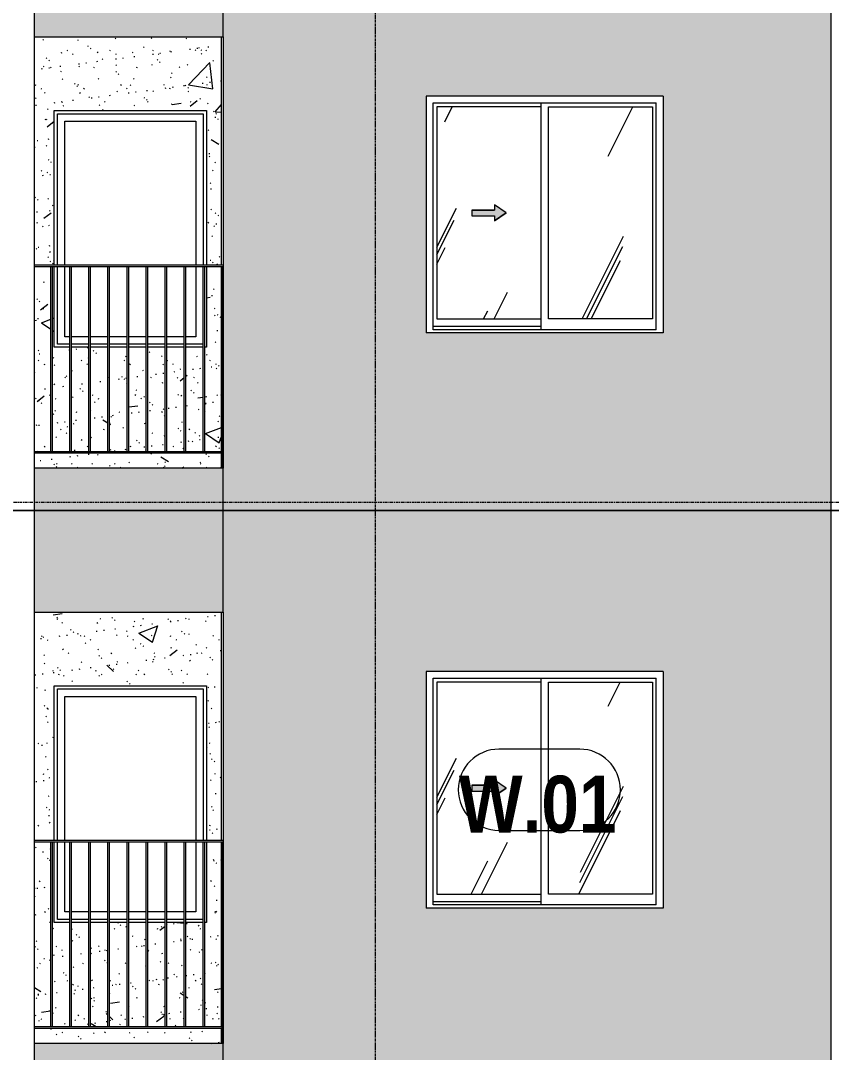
# Model space of a CAD drawing. Header units: millimetres. Extents: x -134153 to 99383, y -5233 to 35400.
# Drawn here: x 14363 to 19153, y 15948 to 22046 of the extents above; entities that cross this region are included whole.
import ezdxf

# ---------------------------------------------------------------- set-up
doc = ezdxf.new("R2010")
doc.units = ezdxf.units.MM
for name, pattern in [('1 NÉT CALL OUT', [6, 3, -3]), ('Centre', [31.75, 6.35, -4.7625, 15.875, -4.7625]), ('Grid Line', [22.225, 12.7, -3.175, 3.175, -3.175])]:
    doc.linetypes.add(name, pattern=pattern)
for name, color, linetype, lineweight in [('0-2', 250, 'Continuous', 5), ('A-DETL-GENF', 92, 'Continuous', 9), ('A-DETL-GENF-1', 92, '1 NÉT CALL OUT', 9), ('A-FLOR-HRAL-1', 253, 'Continuous', 9), ('A-FLOR-LEVL-2', 51, 'Centre', 9), ('A-GLAZ', 151, 'Continuous', 9), ('A-GLAZ-1', 253, 'Continuous', 9), ('A-GLAZ-2', 7, 'Continuous', 9), ('A-GLAZ-3', 7, '1 NÉT CALL OUT', 9), ('A-GLAZ-IDEN', 152, 'Continuous', 9), ('A-WALL', 113, 'Continuous', 9), ('A-WALL-PATT-1', 9, 'Continuous', 9), ('A-WALL-PATT-2', 111, 'Continuous', 5), ('I-WALL', 2, 'Continuous', 9), ('I-WALL-1', 7, 'Continuous', 9), ('S-GRID-1', 1, 'Grid Line', 9)]:
    doc.layers.add(name, color=color, linetype=linetype, lineweight=lineweight)
doc.styles.add('Arial_B_1', font='arialbd_0.ttf', dxfattribs={"width": 0.85, "height": 336})
pattern_1 = [(50, (82572.6, 0), (1165.978, -102.01), [121.92, -1341.12]), (355, (82572.6, 0), (-225.554, 1222.763), [97.536, -1072.896]), (100.451, (82669.8, -8.5), (940.433, 1120.746), [103.616, -1139.776]), (46.184, (82572.6, 325.1), (1734.906, -269.074), [182.88, -2011.68]), (96.636, (82717.2, 302.7), (1519.38, 1583.54), [155.42, -1709.665]), (351.184, (82572.6, 325.1), (1519.39, 1583.52), [146.3, -1609.34]), (21, (82735.2, 243.8), (970.332, -654.498), [121.92, -1341.12]), (326, (82735.2, 243.8), (395.533, 1178.804), [97.536, -1072.896]), (71.451, (82816, 189.3), (1365.87, 524.296), [103.616, -1139.776]), (37.5, (82572.62, 0), (19.767, 541.1527), [53.645, -1006.246, 53.645, -1035.507, -1076.96]), (37.5, (82572.62, 0), (19.767, 541.1527), [-2149.043, 53.645, -1023.315]), (7.5, (82572.6, 0), (427.646, 641.156), [53.645, -567.334, 53.645, -981.862, -410.464]), (7.5, (82572.6, 0), (427.646, 641.156), [-1656.486, 53.645, -356.82]), (327.5, (82210.1, 0), (867.782, -36.665), [53.645, -352.755, 53.645, -1214.323, -1682.496]), (327.5, (82210.1, 0), (867.782, -36.665), [-1674.368, 53.645, -1628.85]), (317.5, (82047.56, 0), (948.028, 162.731), [53.645, -474.675, 53.645, -788.416, -1194.816]), (317.5, (82047.56, 0), (948.028, 162.731), [-1370.38, 53.645, -1141.17])]
pattern_2 = [(37.5, (82572.62, 0), (-5.1206, 156.61216), [5.364, -118.181, 5.364, -132.812, -132.08]), (37.5, (82572.62, 0), (-5.1206, 156.61216), [-261.722, 5.364, -126.716]), (7.5, (82572.62, 0), (143.847, 229.3842), [5.364, -61.285, 5.364, -105.989, -42.672]), (7.5, (82572.62, 0), (143.847, 229.3842), [-178.003, 5.364, -37.308]), (327.5, (82472.65, 0), (253.1176, 0.4601), [5.364, -35.276, 5.364, -140.94, -191.008]), (327.5, (82472.65, 0), (253.1176, 0.4601), [-186.944, 5.364, -185.644]), (317.5, (82472.65, 0), (244.3381, 71.3376), [5.364, -14.956, 5.364, -90.546, -109.728]), (317.5, (82472.65, 0), (244.3381, 71.3376), [-116.23, 5.364, -104.364])]
pattern_3 = [(63.435, (84482.24, 111.3), (-0.002, 1625.6), [567.96, -3066.99]), (63.435, (82856.64, 111.3), (-0.002, 1625.6), [567.96, -3066.99]), (63.435, (85260.4, 425.35), (-0.002, 1625.6), [567.96, -3066.99]), (63.435, (83634.8, 425.35), (-0.002, 1625.6), [567.96, -3066.99]), (63.435, (85142.64, 314.5), (-0.002, 1625.6), [567.96, -3066.99]), (63.435, (83517.04, 314.5), (-0.002, 1625.6), [567.96, -3066.99]), (63.435, (85022.6, 949.4), (-0.002, 1625.6), [276.055, -3358.896]), (63.435, (83397, 949.4), (-0.002, 1625.6), [276.055, -3358.896]), (63.435, (84944.06, 851.15), (-0.002, 1625.6), [567.96, -3066.99]), (63.435, (83318.46, 851.15), (-0.002, 1625.6), [567.96, -3066.99]), (63.435, (84957.9, 921.7), (-0.002, 1625.6), [567.96, -3066.99]), (63.435, (83332.3, 921.7), (-0.002, 1625.6), [567.96, -3066.99]), (63.435, (84302.1, 612.2), (-0.002, 1625.6), [567.96, -3066.99]), (63.435, (82676.5, 612.2), (-0.002, 1625.6), [567.96, -3066.99]), (63.435, (84315.9, 695.35), (-0.002, 1625.6), [567.96, -3066.99]), (63.435, (82690.3, 695.35), (-0.002, 1625.6), [567.96, -3066.99]), (63.435, (84319.65, 755.3), (-0.002, 1625.6), [567.96, -3066.99]), (63.435, (82694.05, 755.3), (-0.002, 1625.6), [567.96, -3066.99])]

# ---------------------------------------------------------------- blocks, each defined once
blk = doc.blocks.new('M_Fixed - 900 x 1400-901190-TKCS_MẶT ĐỨNG HƯỚNG NAM')
at = {"layer": 'A-GLAZ-2'}
for p, q in [((61273.6, 7000), (61273.6, 7896)), ((61273.6, 7896), (62135.6, 7896)), ((62135.6, 7896), (62135.6, 7000)), ((61317.6, 7000), (61317.6, 7852)), ((61317.6, 7852), (62091.6, 7852)), ((62091.6, 7852), (62091.6, 7000)), ((61273.6, 6534), (61273.6, 6990)), ((61317.6, 6578), (61317.6, 6990)), ((62091.6, 6990), (62091.6, 6578)), ((61347.6, 6534), (61273.6, 6534)), ((61347.6, 6578), (61317.6, 6578)), ((61460.1, 6578), (61357.6, 6578)), ((61460.1, 6534), (61357.6, 6534)), ((61572.6, 6578), (61470.1, 6578)), ((61572.6, 6534), (61470.1, 6534)), ((61685.1, 6578), (61582.6, 6578)), ((61685.1, 6534), (61582.6, 6534)), ((61797.6, 6578), (61695.1, 6578)), ((61797.6, 6534), (61695.1, 6534)), ((61910.1, 6578), (61807.6, 6578)), ((61910.1, 6534), (61807.6, 6534)), ((62022.6, 6578), (61920.1, 6578)), ((62022.6, 6534), (61920.1, 6534)), ((62091.6, 6578), (62032.6, 6578)), ((62135.1, 6534), (62032.6, 6534))]:
    blk.add_line(p, q, dxfattribs=at)
blk = doc.blocks.new('Railing - 10mm-901206-TKCS_MẶT ĐỨNG HƯỚNG NAM')
at = {"layer": 'A-FLOR-HRAL-1'}
for p, q in [((106960.064287, 5900), (106960.064287, 6990)), ((106970.064287, 5900), (106970.064287, 6990))]:
    blk.add_line(p, q, dxfattribs=at)
blk = doc.blocks.new('Railing - 50 x 10mm-V266-TKCS_MẶT ĐỨNG HƯỚNG NAM')
at = {"layer": 'A-FLOR-HRAL-1'}
for p in [(54047.564287, 5800), (54052.635618, 6990)]:
    blk.add_line(p, (54047.564287, 6990), dxfattribs=at)
blk = doc.blocks.new('Railing - Railing-V353-TKCS_MẶT ĐỨNG HƯỚNG NAM')
at = {"layer": 'A-FLOR-HRAL-1'}
for p, q in [((52937.6, 12700), (54052.6, 12700)), ((54052.6, 12690), (52937.6, 12690)), ((54052.6, 12700), (54052.6, 12690))]:
    blk.add_line(p, q, dxfattribs=at)
at = {"extrusion": (0, 0, -1), "zscale": -1}
for p in [(-160005.1, 6800), (-160117.6, 6800), (-160230.1, 6800), (-160342.6, 6800), (-160455.1, 6800), (-160567.6, 6800), (-160680.1, 6800), (-160792.6, 6800), (-160905.1, 6800)]:
    blk.add_blockref('Railing - 10mm-901206-TKCS_MẶT ĐỨNG HƯỚNG NAM', p, dxfattribs=at)
blk.add_blockref('Railing - 50 x 10mm-V266-TKCS_MẶT ĐỨNG HƯỚNG NAM', (0, 6800))
blk = doc.blocks.new('Top Rail Type - Top Rail_Internal_-883264-TKCS_MẶT ĐỨNG HƯỚNG NAM')
at = {"layer": 'A-FLOR-HRAL-1'}
for p, q in [((54052.564287, 7000), (52937.564287, 7000)), ((54052.564287, 6990), (52937.564287, 6990)), ((54052.564287, 7000), (54052.564287, 6990))]:
    blk.add_line(p, q, dxfattribs=at)
blk = doc.blocks.new('NCV_TKTC_TANG 6 - 8_rvt-6-TKCS_MẶT ĐỨNG HƯỚNG NAM')
at = {"layer": 'A-WALL-PATT-1'}
h = blk.add_hatch(dxfattribs=at)
h.set_pattern_fill('FP_31', color=256, style=0, pattern_type=2)
h.set_pattern_definition(pattern_1)
h.paths.add_polyline_path([(52937.6, 19400), (54042.6, 19400), (54042.6, 19490), (52937.6, 19490)])
h.paths.add_polyline_path([(53597.6, 19500), (53597.6, 20115), (53495.1, 20115), (53495.1, 19500)])
h.paths.add_polyline_path([(53485.1, 19500), (53485.1, 20115), (53382.6, 20115), (53382.6, 19500)])
h.paths.add_polyline_path([(52937.6, 19500), (53035.1, 19500), (53035.1, 20590), (52937.6, 20590), (52937.6, 19587.8)])
h.paths.add_polyline_path([(53147.6, 19500), (53147.6, 20115), (53054.6, 20115), (53054.6, 20590), (53045.1, 20590), (53045.1, 19500)])
h.paths.add_polyline_path([(53157.6, 19500), (53260.1, 19500), (53260.1, 20115), (53157.6, 20115), (53157.6, 19763.8)])
h.paths.add_polyline_path([(53372.6, 19500), (53372.6, 20115), (53270.1, 20115), (53270.1, 19500)])
h.paths.add_polyline_path([(53607.6, 19500), (53710.1, 19500), (53710.1, 20115), (53607.6, 20115), (53607.6, 19763.8)])
h.paths.add_polyline_path([(53822.6, 19500), (53822.6, 20115), (53720.1, 20115), (53720.1, 19500)])
h.paths.add_polyline_path([(53832.6, 19500), (53935.1, 19500), (53935.1, 20115), (53832.6, 20115), (53832.6, 20018.3)])
h.paths.add_polyline_path([(53945.1, 19500), (54042.6, 19500), (54042.6, 20590), (53954.6, 20590), (53954.6, 20115), (53945.1, 20115), (53945.1, 20107.5)])
h.paths.add_polyline_path([(52977, 20600), (53054.6, 20600), (53054.6, 21515), (53954.6, 21515), (53954.6, 20600), (54042.6, 20600), (54042.6, 21949.3), (52937.6, 21949.3), (52937.6, 20600)])
h = blk.add_hatch(dxfattribs=at)
h.set_pattern_fill('FP_32', color=256, style=0, pattern_type=2)
h.set_pattern_definition(pattern_2)
h.paths.add_polyline_path([(52937.6, 19400), (54042.6, 19400), (54042.6, 19490), (52937.6, 19490)])
h.paths.add_polyline_path([(53597.6, 19500), (53597.6, 20115), (53495.1, 20115), (53495.1, 19500)])
h.paths.add_polyline_path([(53485.1, 19500), (53485.1, 20115), (53382.6, 20115), (53382.6, 19500)])
h.paths.add_polyline_path([(52937.6, 19500), (53035.1, 19500), (53035.1, 20590), (52937.6, 20590), (52937.6, 19587.8)])
h.paths.add_polyline_path([(53147.6, 19500), (53147.6, 20115), (53054.6, 20115), (53054.6, 20590), (53045.1, 20590), (53045.1, 19500)])
h.paths.add_polyline_path([(53157.6, 19500), (53260.1, 19500), (53260.1, 20115), (53157.6, 20115), (53157.6, 19763.8)])
h.paths.add_polyline_path([(53372.6, 19500), (53372.6, 20115), (53270.1, 20115), (53270.1, 19500)])
h.paths.add_polyline_path([(53607.6, 19500), (53710.1, 19500), (53710.1, 20115), (53607.6, 20115), (53607.6, 19763.8)])
h.paths.add_polyline_path([(53822.6, 19500), (53822.6, 20115), (53720.1, 20115), (53720.1, 19500)])
h.paths.add_polyline_path([(53832.6, 19500), (53935.1, 19500), (53935.1, 20115), (53832.6, 20115), (53832.6, 20018.3)])
h.paths.add_polyline_path([(53945.1, 19500), (54042.6, 19500), (54042.6, 20590), (53954.6, 20590), (53954.6, 20115), (53945.1, 20115), (53945.1, 20107.5)])
h.paths.add_polyline_path([(52977, 20600), (53054.6, 20600), (53054.6, 21515), (53954.6, 21515), (53954.6, 20600), (54042.6, 20600), (54042.6, 21949.3), (52937.6, 21949.3), (52937.6, 20600)])
at = {"layer": 'I-WALL-1'}
for p, q in [((54042.6, 20600), (54042.6, 21949.3)), ((54052.6, 21949.4), (54052.6, 20600)), ((53054.6, 20600), (53054.6, 21515)), ((53054.6, 21515), (53954.6, 21515)), ((53954.6, 21515), (53954.6, 20600)), ((53054.6, 20115), (53054.6, 20590)), ((53954.6, 20590), (53954.6, 20115)), ((54042.6, 19500), (54042.6, 20590)), ((53147.6, 20115), (53054.6, 20115)), ((53260.1, 20115), (53157.6, 20115)), ((53372.6, 20115), (53270.1, 20115)), ((53485.1, 20115), (53382.6, 20115)), ((53597.6, 20115), (53495.1, 20115)), ((53710.1, 20115), (53607.6, 20115)), ((53822.6, 20115), (53720.1, 20115)), ((53935.1, 20115), (53832.6, 20115)), ((53954.6, 20115), (53945.1, 20115)), ((54042.6, 19400), (54042.6, 19490))]:
    blk.add_line(p, q, dxfattribs=at)
at = {"layer": 'A-FLOR-HRAL-1'}
for name, p in [('Top Rail Type - Top Rail_Internal_-883264-TKCS_MẶT ĐỨNG HƯỚNG NAM', (0, 13600)), ('Railing - Railing-V353-TKCS_MẶT ĐỨNG HƯỚNG NAM', (0, 6800))]:
    blk.add_blockref(name, p, dxfattribs=at)
at = {"layer": 'A-GLAZ-1'}
blk.add_blockref('M_Fixed - 900 x 1400-901190-TKCS_MẶT ĐỨNG HƯỚNG NAM', (-8200, 13600), dxfattribs=at)
blk = doc.blocks.new('NCV_TKTC_TANG 5_rvt-2-TKCS_MẶT ĐỨNG HƯỚNG NAM')
at = {"layer": 'A-WALL-PATT-1'}
h = blk.add_hatch(dxfattribs=at)
h.set_pattern_fill('FP_31', color=256, style=0, pattern_type=2)
h.set_pattern_definition(pattern_1)
h.paths.add_polyline_path([(53618, 16000), (54042.6, 16000), (54042.6, 16090), (52937.6, 16090), (52937.6, 16000), (53051.9, 16000)])
h.paths.add_polyline_path([(53720.1, 16100), (53822.6, 16100), (53822.6, 16715), (53720.1, 16715), (53720.1, 16451.2)])
h.paths.add_polyline_path([(53832.6, 16100), (53935.1, 16100), (53935.1, 16715), (53832.6, 16715), (53832.6, 16451.2)])
h.paths.add_polyline_path([(53945.1, 16100), (54042.6, 16100), (54042.6, 17190), (53954.6, 17190), (53954.6, 16715), (53945.1, 16715), (53945.1, 16451.2)])
h.paths.add_polyline_path([(53710.1, 16100), (53710.1, 16715), (53607.6, 16715), (53607.6, 16100), (53618, 16100)])
h.paths.add_polyline_path([(53495.1, 16100), (53597.6, 16100), (53597.6, 16715), (53495.1, 16715), (53495.1, 16351)])
h.paths.add_polyline_path([(53485.1, 16100), (53485.1, 16715), (53382.6, 16715), (53382.6, 16100)])
h.paths.add_polyline_path([(53157.6, 16100), (53260.1, 16100), (53260.1, 16715), (53157.6, 16715), (53157.6, 16451.2)])
h.paths.add_polyline_path([(53147.6, 16100), (53147.6, 16715), (53054.6, 16715), (53054.6, 17190), (53045.1, 17190), (53045.1, 16100)])
h.paths.add_polyline_path([(53035.1, 16100), (53035.1, 17190), (52937.6, 17190), (52937.6, 16100)])
h.paths.add_polyline_path([(53372.6, 16100), (53372.6, 16715), (53270.1, 16715), (53270.1, 16100)])
h.paths.add_polyline_path([(52937.6, 17200), (53054.6, 17200), (53054.6, 18115), (53954.6, 18115), (53954.6, 17200), (54042.6, 17200), (54042.6, 18549.3), (52937.6, 18549.3), (52937.6, 17555.4)])
h = blk.add_hatch(dxfattribs=at)
h.set_pattern_fill('FP_32', color=256, style=0, pattern_type=2)
h.set_pattern_definition(pattern_2)
h.paths.add_polyline_path([(53618, 16000), (54042.6, 16000), (54042.6, 16090), (52937.6, 16090), (52937.6, 16000), (53051.9, 16000)])
h.paths.add_polyline_path([(53720.1, 16100), (53822.6, 16100), (53822.6, 16715), (53720.1, 16715), (53720.1, 16451.2)])
h.paths.add_polyline_path([(53832.6, 16100), (53935.1, 16100), (53935.1, 16715), (53832.6, 16715), (53832.6, 16451.2)])
h.paths.add_polyline_path([(53945.1, 16100), (54042.6, 16100), (54042.6, 17190), (53954.6, 17190), (53954.6, 16715), (53945.1, 16715), (53945.1, 16451.2)])
h.paths.add_polyline_path([(53710.1, 16100), (53710.1, 16715), (53607.6, 16715), (53607.6, 16100), (53618, 16100)])
h.paths.add_polyline_path([(53495.1, 16100), (53597.6, 16100), (53597.6, 16715), (53495.1, 16715), (53495.1, 16351)])
h.paths.add_polyline_path([(53485.1, 16100), (53485.1, 16715), (53382.6, 16715), (53382.6, 16100)])
h.paths.add_polyline_path([(53157.6, 16100), (53260.1, 16100), (53260.1, 16715), (53157.6, 16715), (53157.6, 16451.2)])
h.paths.add_polyline_path([(53147.6, 16100), (53147.6, 16715), (53054.6, 16715), (53054.6, 17190), (53045.1, 17190), (53045.1, 16100)])
h.paths.add_polyline_path([(53035.1, 16100), (53035.1, 17190), (52937.6, 17190), (52937.6, 16100)])
h.paths.add_polyline_path([(53372.6, 16100), (53372.6, 16715), (53270.1, 16715), (53270.1, 16100)])
h.paths.add_polyline_path([(52937.6, 17200), (53054.6, 17200), (53054.6, 18115), (53954.6, 18115), (53954.6, 17200), (54042.6, 17200), (54042.6, 18549.3), (52937.6, 18549.3), (52937.6, 17555.4)])
at = {"layer": 'I-WALL-1'}
for p, q in [((54042.6, 17200), (54042.6, 18549.3)), ((54052.6, 18549.4), (54052.6, 17200)), ((53054.6, 17200), (53054.6, 18115)), ((53054.6, 18115), (53954.6, 18115)), ((53954.6, 18115), (53954.6, 17200)), ((53054.6, 16715), (53054.6, 17190)), ((53954.6, 17190), (53954.6, 16715)), ((54042.6, 16100), (54042.6, 17190)), ((53147.6, 16715), (53054.6, 16715)), ((53260.1, 16715), (53157.6, 16715)), ((53372.6, 16715), (53270.1, 16715)), ((53485.1, 16715), (53382.6, 16715)), ((53597.6, 16715), (53495.1, 16715)), ((53710.1, 16715), (53607.6, 16715)), ((53822.6, 16715), (53720.1, 16715)), ((53935.1, 16715), (53832.6, 16715)), ((53954.6, 16715), (53945.1, 16715)), ((54042.6, 16000), (54042.6, 16090))]:
    blk.add_line(p, q, dxfattribs=at)
at = {"layer": 'A-FLOR-HRAL-1'}
for name, p in [('Top Rail Type - Top Rail_Internal_-883264-TKCS_MẶT ĐỨNG HƯỚNG NAM', (0, 10200)), ('Railing - Railing-V353-TKCS_MẶT ĐỨNG HƯỚNG NAM', (0, 3400))]:
    blk.add_blockref(name, p, dxfattribs=at)
at = {"layer": 'A-GLAZ-1'}
blk.add_blockref('M_Fixed - 900 x 1400-901190-TKCS_MẶT ĐỨNG HƯỚNG NAM', (-8200, 10200), dxfattribs=at)
blk = doc.blocks.new('1_FAMILY RVT - W01-WxH 1400x1400xmm-V362-TKCS_MẶT ĐỨNG HƯỚNG NAM')
at = {"layer": 'A-DETL-GENF-1'}
blk.add_hatch(color=256, dxfattribs=at).paths.add_polyline_path([(55657.1, 17462.1), (55724.8, 17509.5), (55657.1, 17555.4), (55657.1, 17526.5), (55521.6, 17526.5), (55521.6, 17492.6), (55657.1, 17492.6)])
at = {"layer": 'A-GLAZ'}
h = blk.add_hatch(dxfattribs=at)
h.set_pattern_fill('FP_30', color=256, style=0, pattern_type=2)
h.set_pattern_definition(pattern_3)
h.paths.add_polyline_path([(55930.3, 16882.6), (55930.3, 18136.5), (55316.1, 18136.5), (55316.1, 16882.6)])
h.paths.add_polyline_path([(55657.1, 17462.1), (55657.1, 17492.6), (55521.6, 17492.6), (55521.6, 17526.5), (55657.1, 17526.5), (55657.1, 17557), (55724.8, 17509.5), (55700.6, 17492.6)])
h = blk.add_hatch(dxfattribs=at)
h.set_pattern_fill('FP_30', color=256, style=0, pattern_type=2)
h.set_pattern_definition(pattern_3)
h.paths.add_polyline_path([(56589.1, 16882.6), (56589.1, 18136.5), (55974.8, 18136.5), (55974.8, 16882.6)])
at = {"layer": 'A-DETL-GENF'}
for p, q in [((55521.6, 17526.5), (55521.6, 17492.6)), ((55521.6, 17526.5), (55657.1, 17526.5)), ((55657.1, 17526.5), (55521.6, 17526.5)), ((55521.6, 17526.5), (55521.6, 17492.6)), ((55657.1, 17557), (55657.1, 17526.5)), ((55724.8, 17509.5), (55657.1, 17557)), ((55724.8, 17509.5), (55657.1, 17557)), ((55657.1, 17557), (55657.1, 17526.5)), ((55724.8, 17509.5), (55657.1, 17462.1)), ((55657.1, 17462.1), (55724.8, 17509.5)), ((55521.6, 17492.6), (55657.1, 17492.6)), ((55521.6, 17492.6), (55657.1, 17492.6)), ((55657.1, 17492.6), (55657.1, 17462.1)), ((55657.1, 17492.6), (55657.1, 17462.1))]:
    blk.add_line(p, q, dxfattribs=at)
at = {"layer": 'A-GLAZ'}
for p, q in [((56652.6, 18200), (55252.6, 18200)), ((55252.6, 18200), (55252.6, 16800)), ((56652.6, 18200), (56652.6, 16800)), ((55293.5, 18159.1), (56611.6, 18159.1)), ((55293.5, 16819), (55293.5, 18159.1)), ((55316.1, 18136.5), (55316.1, 16882.6)), ((55930.3, 18136.5), (55316.1, 18136.5)), ((55930.3, 18159.1), (55930.3, 16819)), ((55974.8, 16882.6), (55974.8, 18136.5)), ((55974.8, 18136.5), (56589.1, 18136.5)), ((56589.1, 18136.5), (56589.1, 16882.6)), ((56611.6, 16819), (56611.6, 18159.1)), ((55930.3, 16838.1), (55293.5, 16838.1)), ((55930.3, 16838.1), (55293.5, 16838.1)), ((55316.1, 16882.6), (55930.3, 16882.6)), ((56589.1, 16882.6), (55974.8, 16882.6)), ((56652.6, 16800), (55252.6, 16800)), ((56611.6, 16819), (55293.5, 16819))]:
    blk.add_line(p, q, dxfattribs=at)
blk = doc.blocks.new('1_FAMILY RVT - W01-WxH 1400x1400xmm-V394-TKCS_MẶT ĐỨNG HƯỚNG NAM')
at = {"layer": 'A-DETL-GENF-1'}
blk.add_hatch(color=256, dxfattribs=at).paths.add_polyline_path([(55657.1, 20862.1), (55724.8, 20909.5), (55657.1, 20957), (55657.1, 20926.5), (55521.6, 20926.5), (55521.6, 20892.6), (55657.1, 20892.6), (55657.1, 20868)])
at = {"layer": 'A-GLAZ'}
h = blk.add_hatch(dxfattribs=at)
h.set_pattern_fill('FP_30', color=256, style=0, pattern_type=2)
h.set_pattern_definition(pattern_3)
h.paths.add_polyline_path([(55930.3, 20282.6), (55930.3, 21536.5), (55316.1, 21536.5), (55316.1, 20282.6)])
h.paths.add_polyline_path([(55657.1, 20862.1), (55657.1, 20892.6), (55521.6, 20892.6), (55521.6, 20926.5), (55657.1, 20926.5), (55657.1, 20957), (55724.8, 20909.5), (55665.6, 20868)])
h = blk.add_hatch(dxfattribs=at)
h.set_pattern_fill('FP_30', color=256, style=0, pattern_type=2)
h.set_pattern_definition(pattern_3)
h.paths.add_polyline_path([(56589.1, 20282.6), (56589.1, 21536.5), (55974.8, 21536.5), (55974.8, 20282.6)])
at = {"layer": 'A-DETL-GENF'}
for p, q in [((55521.6, 20926.5), (55521.6, 20892.6)), ((55521.6, 20926.5), (55657.1, 20926.5)), ((55657.1, 20926.5), (55521.6, 20926.5)), ((55521.6, 20926.5), (55521.6, 20892.6)), ((55657.1, 20957), (55657.1, 20926.5)), ((55724.8, 20909.5), (55657.1, 20957)), ((55724.8, 20909.5), (55657.1, 20957)), ((55657.1, 20957), (55657.1, 20926.5)), ((55521.6, 20892.6), (55657.1, 20892.6)), ((55521.6, 20892.6), (55657.1, 20892.6)), ((55724.8, 20909.5), (55657.1, 20862.1)), ((55657.1, 20862.1), (55724.8, 20909.5)), ((55657.1, 20892.6), (55657.1, 20862.1)), ((55657.1, 20892.6), (55657.1, 20862.1))]:
    blk.add_line(p, q, dxfattribs=at)
at = {"layer": 'A-GLAZ'}
for p, q in [((56652.6, 21600), (55252.6, 21600)), ((55252.6, 21600), (55252.6, 20200)), ((56652.6, 21600), (56652.6, 20200)), ((55293.5, 21559.1), (56611.6, 21559.1)), ((55293.5, 20219), (55293.5, 21559.1)), ((55316.1, 21536.5), (55316.1, 20282.6)), ((55930.3, 21536.5), (55316.1, 21536.5)), ((55930.3, 21559.1), (55930.3, 20219)), ((55974.8, 20282.6), (55974.8, 21536.5)), ((55974.8, 21536.5), (56589.1, 21536.5)), ((56589.1, 21536.5), (56589.1, 20282.6)), ((56611.6, 20219), (56611.6, 21559.1)), ((55316.1, 20282.6), (55930.3, 20282.6)), ((56589.1, 20282.6), (55974.8, 20282.6)), ((56652.6, 20200), (55252.6, 20200)), ((55930.3, 20238.1), (55293.5, 20238.1)), ((55930.3, 20238.1), (55293.5, 20238.1)), ((56611.6, 20219), (55293.5, 20219))]:
    blk.add_line(p, q, dxfattribs=at)
blk = doc.blocks.new('SSA-WINDOW TAG - 10-2062020-TKCS_MẶT ĐỨNG HƯỚNG NAM')
at = {"layer": 'A-GLAZ-IDEN'}
for p, q in [((43760.064287, 11140), (43282.564287, 11140)), ((43282.564287, 10660), (43760.064287, 10660))]:
    blk.add_line(p, q, dxfattribs=at)
for centre, start, end in [((43282.564287, 10900), 90, 270), ((43760.064287, 10900), 270, 90)]:
    blk.add_arc(centre, 240, start, end, dxfattribs=at)

msp = doc.modelspace()

# ---------------------------------------------------------------- hatches: boundary and pattern name
at = {"layer": 'A-WALL-PATT-2'}
for points in [[(15558.9, 21949.3), (15558.9, 22550), (14443.9, 22550), (14443.9, 21949.3), (15124.3, 21949.3)], [(15558.9, 19150), (15558.9, 19400), (14443.9, 19400), (14443.9, 19150), (15124.3, 19150)], [(15558.9, 18549.3), (15558.9, 19150), (14443.9, 19150), (14443.9, 18549.3), (15124.3, 18549.3)], [(15558.9, 15750), (15558.9, 16000), (14443.9, 16000), (14443.9, 15750), (15124.3, 15750)]]:
    msp.add_hatch(color=256, dxfattribs=at).paths.add_polyline_path(points)
h = msp.add_hatch(color=256, dxfattribs=at)
h.paths.add_polyline_path([(16710.9, 19150), (19148.9, 19150), (19148.9, 22550), (15558.9, 22550), (15558.9, 19150)])
h.paths.add_polyline_path([(16799.8, 20200), (16758.9, 20200), (16758.9, 21600), (18158.9, 21600), (18158.9, 20200), (18117.9, 20200)])
h = msp.add_hatch(color=256, dxfattribs=at)
h.paths.add_polyline_path([(19148.9, 15750), (19148.9, 19150), (15558.9, 19150), (15558.9, 15750), (18297.5, 15750)])
h.paths.add_polyline_path([(16758.9, 16800), (16758.9, 18200), (18158.9, 18200), (18158.9, 16800), (16799.8, 16800)])

# ---------------------------------------------------------------- linework, layer by layer
at = {"layer": 'A-FLOR-LEVL-2'}
msp.add_line((-12769.4, 19200), (95658.9, 19200), dxfattribs=at)
at = {"layer": 'A-WALL'}
for p, q in [((14443.9, 2000), (14443.9, 29350)), ((19148.9, 22550), (19148.9, 5550)), ((15558.9, 21949.3), (15558.9, 19400)), ((14443.9, 19150), (7358.9, 19150)), ((7358.9, 19150), (14443.9, 19150)), ((22643.9, 19150), (15558.9, 19150)), ((15558.9, 19150), (22643.9, 19150)), ((15558.9, 18549.3), (15558.9, 16000))]:
    msp.add_line(p, q, dxfattribs=at)
at = {"layer": 'I-WALL'}
for p, q in [((15558.9, 21949.3), (15558.9, 22800)), ((14443.9, 21949.3), (15558.9, 21949.3)), ((15558.9, 19400), (14443.9, 19400)), ((15558.9, 18549.3), (15558.9, 19400)), ((15558.9, 19150), (14443.9, 19150)), ((14443.9, 19150), (15558.9, 19150)), ((14443.9, 18549.3), (15558.9, 18549.3)), ((15558.9, 16000), (14443.9, 16000)), ((15558.9, 15149.3), (15558.9, 16000))]:
    msp.add_line(p, q, dxfattribs=at)
at = {"layer": 'S-GRID-1'}
msp.add_line((16458.9, 856.3), (16458.9, 30285.9), dxfattribs=at)

# ---------------------------------------------------------------- block references
at = {"layer": '0-2'}
for name in ['NCV_TKTC_TANG 6 - 8_rvt-6-TKCS_MẶT ĐỨNG HƯỚNG NAM', 'NCV_TKTC_TANG 5_rvt-2-TKCS_MẶT ĐỨNG HƯỚNG NAM']:
    msp.add_blockref(name, (-38493.7, 0), dxfattribs=at)
at = {"layer": 'A-GLAZ-3'}
for name in ['1_FAMILY RVT - W01-WxH 1400x1400xmm-V394-TKCS_MẶT ĐỨNG HƯỚNG NAM', '1_FAMILY RVT - W01-WxH 1400x1400xmm-V362-TKCS_MẶT ĐỨNG HƯỚNG NAM']:
    msp.add_blockref(name, (-38493.7, 0), dxfattribs=at)
at = {"layer": 'A-GLAZ-IDEN'}
msp.add_blockref('SSA-WINDOW TAG - 10-2062020-TKCS_MẶT ĐỨNG HƯỚNG NAM', (-26093.7, 6600), dxfattribs=at)

# ---------------------------------------------------------------- texts
at = {"layer": 'A-GLAZ-IDEN', "insert": (17417.6, 17412.7), "char_height": 336, "width": 962.88, "attachment_point": 5, "line_spacing_factor": 0.936439, "style": 'Arial_B_1'}
msp.add_mtext('\\pt6.80064,13.60128,20.39856,27.1992,33.99984,40.80048,47.60112,54.3984,61.19904,67.99968,74.80032,81.60096,88.4016,95.19888,101.99952,108.80016,115.6008,122.40144,129.19872,135.99936,142.8,149.60064,156.40128,163.19856,169.9992,176.79984,183.60048,190.40112,197.1984,203.99904,210.79968,217.60032;W.01', dxfattribs=at)

doc.saveas('drawing.dxf')
